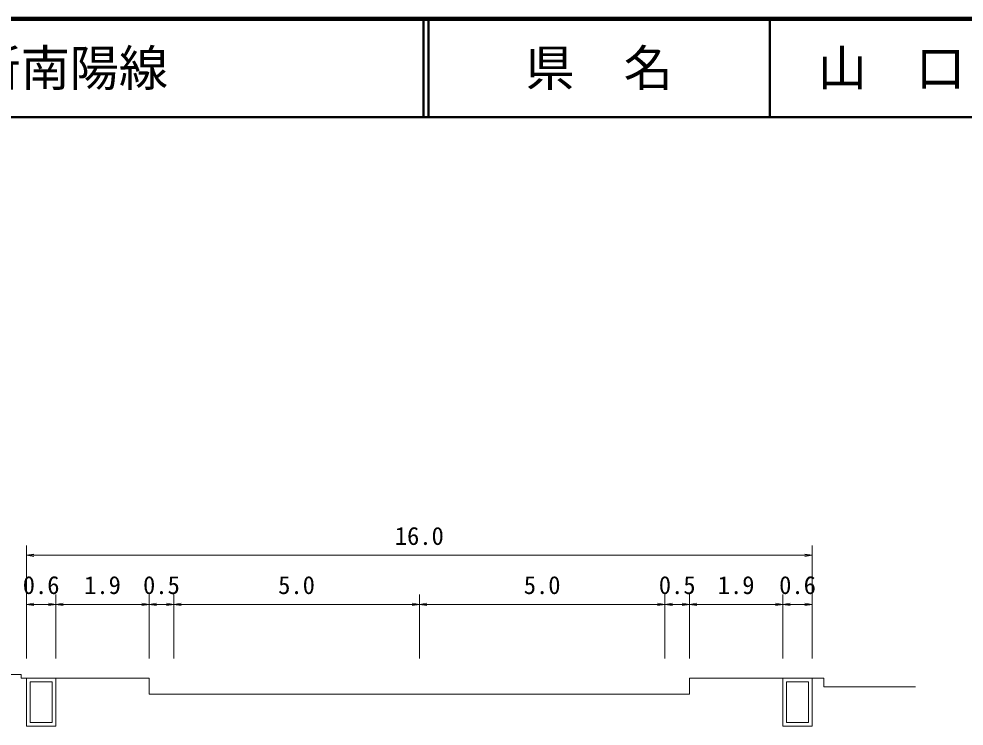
# Model space of a CAD drawing. Units: millimetres on the paper, enlarged 1000 times, with parts at other scales. Extents: x 40000 to 680000, y 20000 to 380000.
# Drawn here: x 256563 to 352777, y 308033 to 380000 of the extents above; entities that cross this region are included whole.
import ezdxf
from ezdxf.enums import TextEntityAlignment as Align

# ---------------------------------------------------------------- set-up
doc = ezdxf.new("R2010")
doc.units = ezdxf.units.MM
doc.header["$LTSCALE"] = 1000
for name, color, linetype, lineweight in [('M-BGD', 7, 'Continuous', 13), ('M-STR-HTXT', 7, 'Continuous', 13), ('M-TTL', 2, 'Continuous', 140), ('M-TTL-LINE', 7, 'Continuous', 50)]:
    doc.layers.add(name, color=color, linetype=linetype, lineweight=lineweight)
doc.layers.add('M-TTL-TXT', color=7, linetype='Continuous')
doc.styles.add('ＭＳ ゴシック', font='')
doc.styles.get('ＭＳ ゴシック').set_extended_font_data('MS Gothic')

# ---------------------------------------------------------------- blocks, each defined once
blk = doc.blocks.new('open_arrow')
at = {"color": 0, "linetype": 'Continuous', "lineweight": -2}
blk.add_lwpolyline([(7.5, 1.25), (0, 0), (7.5, -1.25)], dxfattribs=at)

msp = doc.modelspace()

# ---------------------------------------------------------------- linework, layer by layer
at = {"layer": 'M-BGD'}
for p, q in [((251398, 313268), (256801, 313268)), ((256801, 313268), (256801, 312920)), ((256801, 312920), (269828, 312920)), ((257328, 312920), (257328, 308033)), ((260328, 312920), (260328, 308033)), ((269828, 312920), (269828, 311293)), ((324828, 312920), (338483, 312920)), ((324828, 311293), (324828, 312920)), ((334328, 312920), (334328, 308033)), ((337328, 312920), (337328, 308033)), ((338483, 312920), (338483, 312034)), ((257703, 312545), (259953, 312545)), ((257703, 308408), (257703, 312545)), ((259953, 308408), (259953, 312545)), ((334703, 312545), (336953, 312545)), ((334703, 308408), (334703, 312545)), ((336953, 308408), (336953, 312545)), ((338483, 312034), (347834, 312034)), ((269828, 311293), (324828, 311293)), ((257328, 308033), (260328, 308033)), ((257703, 308408), (259953, 308408)), ((334328, 308033), (337328, 308033)), ((334703, 308408), (336953, 308408))]:
    msp.add_line(p, q, dxfattribs=at)
at = {"layer": 'M-STR-HTXT'}
for p, q in [((257328, 314920), (257328, 326420)), ((337328, 314920), (337328, 326420)), ((337328, 325420), (257328, 325420)), ((257328, 314920), (257328, 321420)), ((260328, 314920), (260328, 321420)), ((260328, 314920), (260328, 321420)), ((269828, 314920), (269828, 321420)), ((269828, 314920), (269828, 321420)), ((272328, 314920), (272328, 321420)), ((272328, 314920), (272328, 321420)), ((297328, 314920), (297328, 321420)), ((297328, 314920), (297328, 321420)), ((322328, 314920), (322328, 321420)), ((322328, 314920), (322328, 321420)), ((324828, 314920), (324828, 321420)), ((324828, 314920), (324828, 321420)), ((334328, 314920), (334328, 321420)), ((334328, 314920), (334328, 321420)), ((337328, 314920), (337328, 321420)), ((257328, 320420), (260328, 320420)), ((260328, 320420), (269828, 320420)), ((269828, 320420), (272328, 320420)), ((272328, 320420), (297328, 320420)), ((297328, 320420), (322328, 320420)), ((322328, 320420), (324828, 320420)), ((324828, 320420), (334328, 320420)), ((334328, 320420), (337328, 320420))]:
    msp.add_line(p, q, dxfattribs=at)
at = {"layer": 'M-TTL'}
msp.add_line((680000, 380000), (40000, 380000), dxfattribs=at)
at = {"layer": 'M-TTL-LINE'}
for p, q in [((297750, 380000), (297750, 370000)), ((298250, 380000), (298250, 370000)), ((333000, 380000), (333000, 370000)), ((40000, 370000), (680000, 370000))]:
    msp.add_line(p, q, dxfattribs=at)

# ---------------------------------------------------------------- block references
at = {"layer": 'M-STR-HTXT', "xscale": 100, "yscale": 100}
for p in [(257328, 325420), (257328, 320420), (260328, 320420), (269828, 320420), (272328, 320420), (297328, 320420), (322328, 320420), (324828, 320420), (334328, 320420)]:
    msp.add_blockref('open_arrow', p, dxfattribs=at)
at = {"layer": 'M-STR-HTXT', "xscale": 100, "yscale": 100, "rotation": 180}
for p in [(337328, 325420), (260328, 320420), (269828, 320420), (272328, 320420), (297328, 320420), (322328, 320420), (324828, 320420), (334328, 320420), (337328, 320420)]:
    msp.add_blockref('open_arrow', p, dxfattribs=at)

# ---------------------------------------------------------------- texts
at = {"layer": 'M-STR-HTXT', "style": 'ＭＳ ゴシック'}
for s, p in [('16.0', (294828, 325920)), ('0.6', (256953, 320920)), ('1.9', (263203, 320920)), ('0.5', (269203, 320920)), ('5.0', (282953, 320920)), ('5.0', (307953, 320920)), ('0.5', (321703, 320920)), ('1.9', (327703, 320920)), ('0.6', (333953, 320920))]:
    msp.add_text(s, height=1833, dxfattribs=at).set_placement(p, align=Align.BOTTOM_LEFT)
at = {"layer": 'M-TTL-TXT', "style": 'ＭＳ ゴシック'}
msp.add_text('一般県道\u3000徳山新南陽線', height=3666, dxfattribs=at).set_placement((216734, 375000), align=Align.MIDDLE_LEFT)
for s, p in [('県\u3000名', (315625, 375000)), ('山\u3000口\u3000県', (350375, 375000))]:
    msp.add_text(s, height=3666, dxfattribs=at).set_placement(p, align=Align.MIDDLE_CENTER)

doc.saveas('drawing.dxf')
